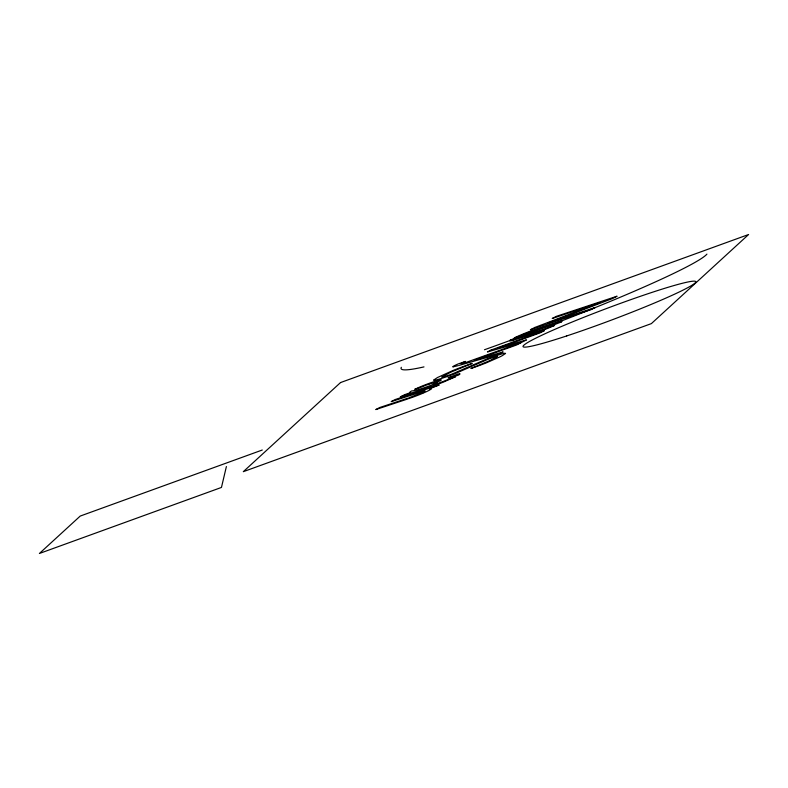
<?xml version="1.0" encoding="UTF-8"?>
<svg xmlns="http://www.w3.org/2000/svg" width="788" height="788" viewBox="0 0 788 788"><rect width="100%" height="100%" fill="white"/><g stroke="black" fill="none" stroke-linecap="round" stroke-linejoin="round"><path stroke-width="1.18" d="M226.392 466.555L221.458 487.437L39.4 553.481L80.228 516.061L262.286 450.017M422.693 393.32L421.068 394.01A12.283 0.837 -20.6 0 1 417.039 395.615A17.72 1.202 -20.6 0 1 410.725 397.93A13.13 0.896 -20.6 0 1 409.652 398.314L408.558 398.689M493.209 356.698L497.504 355.25A18.341 1.251 -20.6 0 1 501.345 354.078L503.552 353.497A17.897 1.221 -20.6 0 1 505.029 353.241L505.581 353.467L502.261 355.664A46.443 3.162 -20.6 0 1 499.553 357.043L486.304 362.854A19.503 1.33 -20.6 0 1 482.108 364.489L480.68 365.031A21.591 1.468 -20.6 0 1 476.454 366.578L470.929 368.498L490.136 360.49L497.474 356.462L495.75 356.688A8.963 0.611 -20.6 0 0 493.603 357.319L490.244 358.461A8.028 0.542 -20.6 0 0 487.742 359.397L456.075 373.207A17.247 1.172 -20.6 0 1 452.223 374.694A17.484 1.192 -20.6 0 1 448.441 376.073L445.959 376.95A21.227 1.448 -20.6 0 1 442.324 378.161A19.444 1.32 -20.6 0 1 439.182 379.146L435.892 380.023A20.468 1.389 -20.6 0 1 434.267 380.318L433.508 380.141L437.557 377.491L453.179 370.419A22.813 1.556 -20.6 0 1 457.828 368.587A24.477 1.665 -20.6 0 1 461.079 367.356A24.113 1.635 -20.6 0 1 465.905 365.583L472.17 363.416L452.844 371.345A24.615 1.674 -20.6 0 0 449.879 372.645L441.772 377.117L444.077 376.743A10.303 0.699 -20.6 0 0 446.372 376.043L449.219 375.078A9.298 0.63 -20.6 0 0 452.184 373.995L485.408 359.594A16.39 1.113 -20.6 0 1 493.17 356.708M408.736 397.891L423.097 392.247A17.198 1.172 -20.6 0 0 423.895 391.833L424.368 391.557A14.519 0.985 -20.6 0 0 424.89 390.838L391.183 401.624L395.241 399.526L439.182 384.958L429.283 388.917L431.223 388.622A17.947 1.221 -20.6 0 1 431.43 388.888L429.49 390.139A22.576 1.537 -20.6 0 1 422.732 393.31M435.439 384.288L443.004 381.559A9.86 0.67 -20.6 0 0 444.373 380.998L455.592 376.674L443.28 382.17A14.558 0.995 -20.6 0 1 436.966 384.485L434.966 385.184A63.887 4.344 -20.6 0 1 432.179 386.12L406.549 394.67A20.271 1.379 -20.6 0 0 400.245 396.945L404.49 394.758A19.523 1.33 -20.6 0 1 410.696 392.552A40.06 2.728 -20.6 0 1 409.858 392.326L409.918 392.148A26.487 1.803 -20.6 0 1 411.543 390.976C416.35 390.681 428.278 386.701 437.035 382.702M407.682 398.245L379.846 407.475L375.787 409.573L405.209 399.811A68.783 4.679 -20.6 0 0 407.711 398.974M435.163 384.377L433.518 384.918L435.478 383.618A126.947 8.638 -20.6 0 1 437.035 382.692M547.837 327.631L554.624 325.395A23.187 1.576 -20.6 0 1 544.764 329.542A22.655 1.537 -20.6 0 1 538.953 331.768L513.264 340.308M459.207 365.356L499.099 354.029L503.158 351.931L474.317 360.244L516.652 344.957L521.026 342.701L464.506 362.963A59.652 4.058 -20.6 0 1 463.344 363.298L462.26 363.583A8.333 0.571 -20.6 0 1 461.187 363.721M458.242 365.622L453.208 366.814M518.159 337.796L526.955 335.245A44.926 3.054 -20.6 0 0 530.029 334.23L543.385 329.433A15.652 1.064 -20.6 0 0 547.847 327.621M459.798 373.867L459.768 374.152A29.52 2.009 -20.6 0 1 458.419 375.118L452.342 377.097A10.027 0.68 -20.6 0 0 452.598 376.851M438.719 380.249A15.011 1.024 -20.6 0 1 441.191 379.836A22.153 1.507 -20.6 0 1 440.669 380.545A27.728 1.881 -20.6 0 1 440.354 380.762L433.272 383.264A14.302 0.975 -20.6 0 0 433.518 383.066M438.758 380.23A14.824 1.005 -20.6 0 0 433.873 381.727A17.858 1.212 -20.6 0 0 432.504 382.19L430.425 382.909A13.721 0.936 -20.6 0 0 424.831 384.977L422.723 385.815A14.42 0.985 -20.6 0 0 419.472 387.154L414.744 389.302L420.802 387.341A8.855 0.601 -20.6 0 1 423.373 386.248A9.072 0.621 -20.6 0 1 424.368 385.854L424.762 385.696A7.644 0.522 -20.6 0 1 429.007 384.14M429.036 384.12A8.018 0.542 -20.6 0 1 433.617 383.007M452.598 376.772A10.027 0.68 -20.6 0 0 452.509 376.743L448.037 377.885L457.503 374.211A16.903 1.152 -20.6 0 1 458.774 373.926A14.903 1.015 -20.6 0 1 459.788 373.867M518.179 337.786A15.11 1.024 -20.6 0 1 517.214 337.697L510.693 339.845A24.142 1.645 -20.6 0 0 513.047 340.396M423.993 366.893A211.568 14.391 -20.6 0 1 401.358 367.306M706.925 254.12A195.542 13.297 -20.6 0 1 484.472 349.744M454.479 365.652A18.597 1.261 -20.6 0 1 458.084 363.967L465.491 361.426A20.872 1.418 -20.6 0 0 462.467 362.864M453.07 366.863A13.229 0.896 -20.6 0 1 454.558 365.622M461.069 363.731A10.5 0.709 -20.6 0 1 462.586 362.825M340.534 382.564L243.305 471.677L651.371 323.622L748.6 234.519L340.534 382.564M561.145 322.056L553.225 325.119L553.708 324.843A14.036 0.955 -20.6 0 0 554.181 324.163L543.887 327.04L526.423 333.314A14.174 0.965 -20.6 0 0 520.307 335.944L514.219 337.944L518.258 336.062A22.438 1.527 -20.6 0 1 524.966 333.235L526.886 332.477A21.404 1.458 -20.6 0 1 530.334 331.137L559.697 321.406A21 1.428 -20.6 0 1 561.411 321.14L561.598 321.14A23.926 1.625 -20.6 0 1 561.145 322.056M491.219 349.98L487.437 351.931L522.316 342.041L526.482 339.884L498.144 348.02L539.987 332.91L544.272 330.704L491.219 349.98M534.865 327.444L530.373 329.758L591.03 309.645L595.226 307.487L547.601 323.277L612.581 298.524L617.063 296.209L556.417 316.323L552.221 318.49L599.885 302.681L534.865 327.444M566.7 335.934A92.265 6.274 -20.6 0 0 695.804 281.799A92.265 6.274 -20.6 0 0 565.745 324.686A92.265 6.274 -20.6 0 0 566.7 335.934"/></g></svg>
